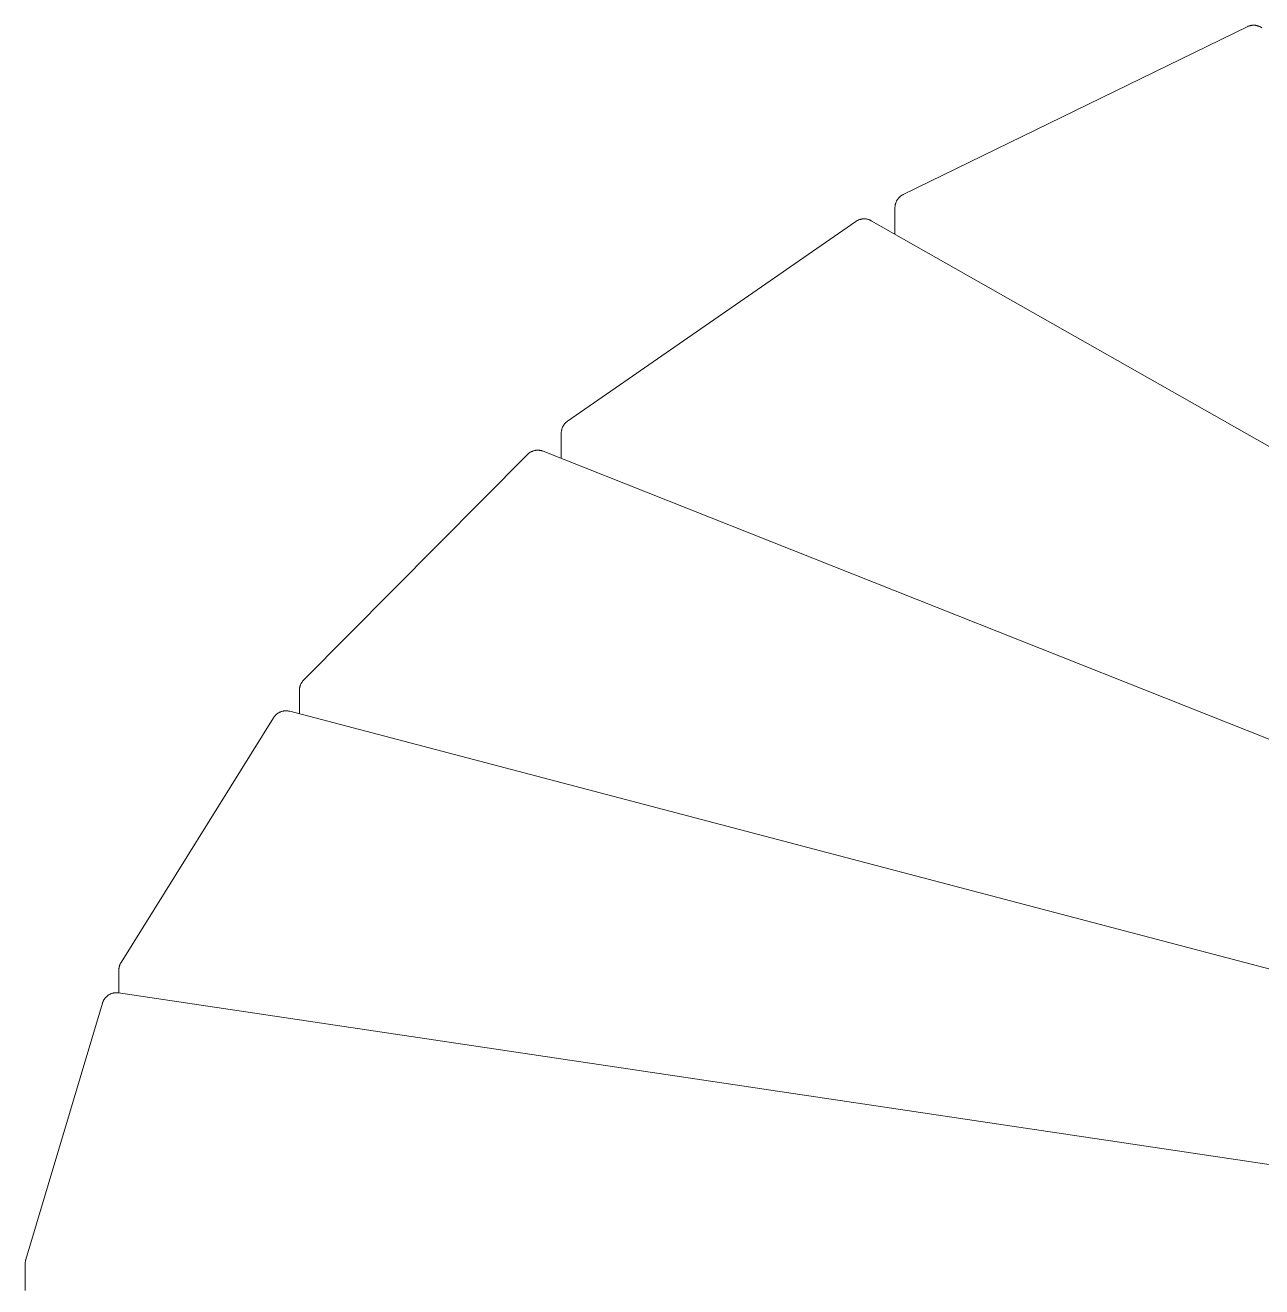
# Model space of a CAD drawing. Header units: millimetres. Extents: x -263 to 4879, y -277 to 2995.
# Drawn here: x 3419.3 to 3723.3, y 2605.7 to 2916 of the extents above; entities that cross this region are included whole.
import ezdxf

# ---------------------------------------------------------------- set-up
doc = ezdxf.new("R2010")
doc.units = ezdxf.units.MM
doc.layers.add('ZANO_R', color=7, linetype='Continuous', lineweight=0)

msp = doc.modelspace()

# ---------------------------------------------------------------- linework, layer by layer
at = {"layer": 'ZANO_R'}
for p, q in [((3635.12, 2874.32), (3719.73, 2915.6)), ((3719.73, 2915.6), (3719.84, 2915.65)), ((3719.84, 2915.65), (3719.95, 2915.7)), ((3719.95, 2915.7), (3720.06, 2915.75)), ((3720.06, 2915.75), (3720.17, 2915.78)), ((3720.17, 2915.78), (3720.29, 2915.82)), ((3720.29, 2915.82), (3720.41, 2915.85)), ((3720.41, 2915.85), (3720.52, 2915.88)), ((3720.52, 2915.88), (3720.64, 2915.9)), ((3720.64, 2915.9), (3720.76, 2915.92)), ((3720.76, 2915.92), (3720.88, 2915.94)), ((3720.88, 2915.94), (3721, 2915.95)), ((3721, 2915.95), (3721.12, 2915.96)), ((3721.12, 2915.96), (3721.25, 2915.96)), ((3721.25, 2915.96), (3721.37, 2915.96)), ((3721.37, 2915.96), (3721.49, 2915.96)), ((3721.49, 2915.96), (3721.61, 2915.95)), ((3721.61, 2915.95), (3721.73, 2915.94)), ((3721.73, 2915.94), (3721.85, 2915.92)), ((3721.85, 2915.92), (3721.97, 2915.9)), ((3721.97, 2915.9), (3722.09, 2915.87)), ((3722.09, 2915.87), (3722.21, 2915.84)), ((3722.21, 2915.84), (3722.32, 2915.81)), ((3722.32, 2915.81), (3722.44, 2915.77)), ((3722.44, 2915.77), (3722.55, 2915.73)), ((3722.55, 2915.73), (3722.66, 2915.69)), ((3722.66, 2915.69), (3722.78, 2915.64)), ((3722.78, 2915.64), (3722.88, 2915.59)), ((3722.88, 2915.59), (3722.99, 2915.53)), ((3722.99, 2915.53), (3723.1, 2915.47)), ((3723.1, 2915.47), (3723.2, 2915.41)), ((3723.2, 2915.41), (3723.3, 2915.34)), ((3633.42, 2872.56), (3633.48, 2872.67)), ((3633.48, 2872.67), (3633.53, 2872.78)), ((3633.53, 2872.78), (3633.59, 2872.89)), ((3633.59, 2872.89), (3633.66, 2873)), ((3633.66, 2873), (3633.73, 2873.1)), ((3633.73, 2873.1), (3633.8, 2873.21)), ((3633.8, 2873.21), (3633.87, 2873.31)), ((3633.87, 2873.31), (3633.95, 2873.4)), ((3633.95, 2873.4), (3634.03, 2873.5)), ((3634.03, 2873.5), (3634.12, 2873.59)), ((3634.12, 2873.59), (3634.21, 2873.68)), ((3634.21, 2873.68), (3634.3, 2873.76)), ((3634.3, 2873.76), (3634.39, 2873.84)), ((3634.39, 2873.84), (3634.49, 2873.92)), ((3634.49, 2873.92), (3634.59, 2874)), ((3634.59, 2874), (3634.69, 2874.07)), ((3634.69, 2874.07), (3634.79, 2874.14)), ((3634.79, 2874.14), (3634.9, 2874.2)), ((3634.9, 2874.2), (3635.01, 2874.26)), ((3635.01, 2874.26), (3635.12, 2874.32)), ((3633.12, 2871.23), (3633.13, 2871.36)), ((3633.12, 2871.11), (3633.12, 2871.23)), ((3633.12, 2864.59), (3633.12, 2871.11)), ((3633.13, 2871.36), (3633.14, 2871.48)), ((3633.14, 2871.48), (3633.15, 2871.61)), ((3633.15, 2871.61), (3633.17, 2871.73)), ((3633.17, 2871.73), (3633.19, 2871.85)), ((3633.19, 2871.85), (3633.22, 2871.97)), ((3633.22, 2871.97), (3633.25, 2872.09)), ((3633.25, 2872.09), (3633.29, 2872.21)), ((3633.29, 2872.21), (3633.33, 2872.33)), ((3633.33, 2872.33), (3633.38, 2872.45)), ((3633.38, 2872.45), (3633.42, 2872.56)), ((3552.6, 2818.58), (3623.5, 2867.72)), ((3623.5, 2867.72), (3623.6, 2867.79)), ((3623.6, 2867.79), (3623.71, 2867.86)), ((3623.71, 2867.86), (3623.81, 2867.92)), ((3623.81, 2867.92), (3623.92, 2867.97)), ((3623.92, 2867.97), (3624.03, 2868.03)), ((3624.03, 2868.03), (3624.14, 2868.08)), ((3624.14, 2868.08), (3624.25, 2868.12)), ((3624.25, 2868.12), (3624.36, 2868.16)), ((3624.36, 2868.16), (3624.48, 2868.2)), ((3624.48, 2868.2), (3624.6, 2868.23)), ((3624.6, 2868.23), (3624.71, 2868.26)), ((3624.71, 2868.26), (3624.83, 2868.29)), ((3624.83, 2868.29), (3624.95, 2868.31)), ((3624.95, 2868.31), (3625.07, 2868.33)), ((3625.07, 2868.33), (3625.19, 2868.34)), ((3625.19, 2868.34), (3625.31, 2868.35)), ((3625.31, 2868.35), (3625.43, 2868.36)), ((3625.43, 2868.36), (3625.56, 2868.36)), ((3625.56, 2868.36), (3625.68, 2868.36)), ((3625.68, 2868.36), (3625.8, 2868.35)), ((3625.8, 2868.35), (3625.92, 2868.34)), ((3625.92, 2868.34), (3626.04, 2868.32)), ((3626.04, 2868.32), (3626.16, 2868.31)), ((3626.16, 2868.31), (3626.28, 2868.28)), ((3626.28, 2868.28), (3626.4, 2868.25)), ((3626.4, 2868.25), (3626.51, 2868.22)), ((3626.51, 2868.22), (3626.63, 2868.19)), ((3626.63, 2868.19), (3626.74, 2868.15)), ((3626.74, 2868.15), (3626.86, 2868.11)), ((3626.86, 2868.11), (3626.97, 2868.06)), ((3626.97, 2868.06), (3627.08, 2868.01)), ((3627.08, 2868.01), (3627.19, 2867.95)), ((3627.19, 2867.95), (3627.29, 2867.9)), ((3627.29, 2867.9), (3924.22, 2699.43)), ((3551.23, 2816.74), (3551.27, 2816.86)), ((3551.27, 2816.86), (3551.32, 2816.97)), ((3551.32, 2816.97), (3551.36, 2817.09)), ((3551.36, 2817.09), (3551.42, 2817.2)), ((3551.42, 2817.2), (3551.47, 2817.31)), ((3551.47, 2817.31), (3551.53, 2817.41)), ((3551.53, 2817.41), (3551.59, 2817.52)), ((3551.59, 2817.52), (3551.66, 2817.62)), ((3551.66, 2817.62), (3551.73, 2817.73)), ((3551.73, 2817.73), (3551.8, 2817.82)), ((3551.8, 2817.82), (3551.88, 2817.92)), ((3551.88, 2817.92), (3551.96, 2818.01)), ((3551.96, 2818.01), (3552.04, 2818.1)), ((3552.04, 2818.1), (3552.13, 2818.19)), ((3552.13, 2818.19), (3552.22, 2818.28)), ((3552.22, 2818.28), (3552.31, 2818.36)), ((3552.31, 2818.36), (3552.4, 2818.44)), ((3552.4, 2818.44), (3552.5, 2818.51)), ((3552.5, 2818.51), (3552.6, 2818.58)), ((3551.06, 2815.65), (3551.07, 2815.77)), ((3551.06, 2809.44), (3551.06, 2815.65)), ((3551.07, 2815.9), (3551.08, 2816.02)), ((3551.07, 2815.77), (3551.07, 2815.9)), ((3551.08, 2816.02), (3551.1, 2816.14)), ((3551.1, 2816.14), (3551.12, 2816.26)), ((3551.12, 2816.26), (3551.14, 2816.38)), ((3551.14, 2816.38), (3551.17, 2816.5)), ((3551.17, 2816.5), (3551.2, 2816.62)), ((3551.2, 2816.62), (3551.23, 2816.74)), ((3542.84, 2810.49), (3542.94, 2810.57)), ((3542.94, 2810.57), (3543.03, 2810.65)), ((3543.03, 2810.65), (3543.13, 2810.73)), ((3543.13, 2810.73), (3543.23, 2810.8)), ((3543.23, 2810.8), (3543.33, 2810.87)), ((3543.33, 2810.87), (3543.43, 2810.94)), ((3543.43, 2810.94), (3543.54, 2811)), ((3543.54, 2811), (3543.65, 2811.06)), ((3543.65, 2811.06), (3543.76, 2811.11)), ((3543.76, 2811.11), (3543.87, 2811.16)), ((3543.87, 2811.16), (3543.99, 2811.21)), ((3543.99, 2811.21), (3544.1, 2811.25)), ((3544.1, 2811.25), (3544.22, 2811.29)), ((3544.22, 2811.29), (3544.34, 2811.33)), ((3544.34, 2811.33), (3544.46, 2811.36)), ((3544.46, 2811.36), (3544.58, 2811.39)), ((3544.58, 2811.39), (3544.7, 2811.41)), ((3544.7, 2811.41), (3544.82, 2811.43)), ((3544.82, 2811.43), (3544.95, 2811.44)), ((3544.95, 2811.44), (3545.07, 2811.45)), ((3545.07, 2811.45), (3545.19, 2811.46)), ((3545.19, 2811.46), (3545.32, 2811.46)), ((3545.32, 2811.46), (3545.44, 2811.45)), ((3545.44, 2811.45), (3545.56, 2811.45)), ((3545.56, 2811.45), (3545.69, 2811.44)), ((3545.69, 2811.44), (3545.81, 2811.42)), ((3545.81, 2811.42), (3545.93, 2811.4)), ((3545.93, 2811.4), (3546.05, 2811.38)), ((3546.05, 2811.38), (3546.17, 2811.35)), ((3546.17, 2811.35), (3546.29, 2811.31)), ((3546.29, 2811.31), (3546.41, 2811.28)), ((3546.41, 2811.28), (3546.51, 2811.24)), ((3546.51, 2811.24), (3546.61, 2811.21)), ((3546.61, 2811.21), (3889.68, 2675.07)), ((3487.71, 2754.9), (3542.76, 2810.4)), ((3542.76, 2810.4), (3542.84, 2810.49)), ((3487.47, 2754.63), (3487.55, 2754.72)), ((3487.55, 2754.72), (3487.63, 2754.81)), ((3487.63, 2754.81), (3487.71, 2754.9)), ((3486.68, 2752.63), (3486.69, 2752.75)), ((3486.68, 2752.51), (3486.68, 2752.63)), ((3486.68, 2752.39), (3486.68, 2752.51)), ((3486.68, 2746.63), (3486.68, 2752.39)), ((3486.69, 2752.75), (3486.71, 2752.87)), ((3486.71, 2752.87), (3486.73, 2752.99)), ((3486.73, 2752.99), (3486.75, 2753.11)), ((3486.75, 2753.11), (3486.78, 2753.23)), ((3486.78, 2753.23), (3486.81, 2753.35)), ((3486.81, 2753.35), (3486.84, 2753.46)), ((3486.84, 2753.46), (3486.88, 2753.58)), ((3486.88, 2753.58), (3486.92, 2753.69)), ((3486.92, 2753.69), (3486.97, 2753.8)), ((3486.97, 2753.8), (3487.02, 2753.91)), ((3487.02, 2753.91), (3487.07, 2754.02)), ((3487.07, 2754.02), (3487.13, 2754.13)), ((3487.13, 2754.13), (3487.19, 2754.23)), ((3487.19, 2754.23), (3487.25, 2754.34)), ((3487.25, 2754.34), (3487.32, 2754.44)), ((3487.32, 2754.44), (3487.39, 2754.53)), ((3487.39, 2754.53), (3487.47, 2754.63)), ((3442.83, 2685.52), (3480.35, 2745.69)), ((3480.35, 2745.69), (3480.42, 2745.8)), ((3480.42, 2745.8), (3480.49, 2745.9)), ((3480.49, 2745.9), (3480.56, 2746)), ((3480.56, 2746), (3480.64, 2746.1)), ((3480.64, 2746.1), (3480.72, 2746.19)), ((3480.72, 2746.19), (3480.81, 2746.28)), ((3480.81, 2746.28), (3480.9, 2746.37)), ((3480.9, 2746.37), (3480.99, 2746.45)), ((3480.99, 2746.45), (3481.08, 2746.54)), ((3481.08, 2746.54), (3481.18, 2746.61)), ((3481.18, 2746.61), (3481.28, 2746.69)), ((3481.28, 2746.69), (3481.38, 2746.76)), ((3481.38, 2746.76), (3481.48, 2746.83)), ((3481.48, 2746.83), (3481.59, 2746.89)), ((3481.59, 2746.89), (3481.7, 2746.95)), ((3481.7, 2746.95), (3481.81, 2747.01)), ((3481.81, 2747.01), (3481.92, 2747.06)), ((3481.92, 2747.06), (3482.03, 2747.11)), ((3482.03, 2747.11), (3482.15, 2747.16)), ((3482.15, 2747.16), (3482.27, 2747.2)), ((3482.27, 2747.2), (3482.38, 2747.23)), ((3482.38, 2747.23), (3482.5, 2747.27)), ((3482.5, 2747.27), (3482.62, 2747.29)), ((3482.62, 2747.29), (3482.75, 2747.32)), ((3482.75, 2747.32), (3482.87, 2747.34)), ((3482.87, 2747.34), (3482.99, 2747.35)), ((3482.99, 2747.35), (3483.12, 2747.37)), ((3483.12, 2747.37), (3483.24, 2747.37)), ((3483.24, 2747.37), (3483.36, 2747.38)), ((3483.36, 2747.38), (3483.49, 2747.37)), ((3483.49, 2747.37), (3483.61, 2747.37)), ((3483.61, 2747.37), (3483.74, 2747.36)), ((3483.74, 2747.36), (3483.86, 2747.34)), ((3483.86, 2747.34), (3483.98, 2747.32)), ((3483.98, 2747.32), (3484.1, 2747.3)), ((3484.1, 2747.3), (3484.2, 2747.28)), ((3484.2, 2747.28), (3484.29, 2747.26)), ((3484.29, 2747.26), (3863.1, 2647.59)), ((3442.29, 2683.63), (3442.3, 2683.75)), ((3442.29, 2678.01), (3442.29, 2683.63)), ((3442.3, 2683.88), (3442.31, 2684)), ((3442.3, 2683.75), (3442.3, 2683.88)), ((3442.31, 2684), (3442.33, 2684.12)), ((3442.33, 2684.12), (3442.35, 2684.25)), ((3442.35, 2684.25), (3442.37, 2684.37)), ((3442.37, 2684.37), (3442.4, 2684.49)), ((3442.4, 2684.49), (3442.43, 2684.61)), ((3442.43, 2684.61), (3442.47, 2684.73)), ((3442.47, 2684.73), (3442.51, 2684.85)), ((3442.51, 2684.85), (3442.55, 2684.96)), ((3442.55, 2684.96), (3442.6, 2685.08)), ((3442.6, 2685.08), (3442.65, 2685.19)), ((3442.65, 2685.19), (3442.71, 2685.3)), ((3442.71, 2685.3), (3442.77, 2685.41)), ((3442.77, 2685.41), (3442.83, 2685.52)), ((3439.31, 2677.15), (3439.4, 2677.23)), ((3439.4, 2677.23), (3439.5, 2677.31)), ((3439.5, 2677.31), (3439.59, 2677.38)), ((3439.59, 2677.38), (3439.7, 2677.45)), ((3439.7, 2677.45), (3439.8, 2677.52)), ((3439.8, 2677.52), (3439.9, 2677.58)), ((3439.9, 2677.58), (3440.01, 2677.64)), ((3440.01, 2677.64), (3440.12, 2677.7)), ((3440.12, 2677.7), (3440.23, 2677.75)), ((3440.23, 2677.75), (3440.35, 2677.8)), ((3440.35, 2677.8), (3440.46, 2677.84)), ((3440.46, 2677.84), (3440.58, 2677.88)), ((3440.58, 2677.88), (3440.7, 2677.92)), ((3440.7, 2677.92), (3440.81, 2677.95)), ((3440.81, 2677.95), (3440.93, 2677.98)), ((3440.93, 2677.98), (3441.06, 2678)), ((3441.06, 2678), (3441.18, 2678.02)), ((3441.18, 2678.02), (3441.3, 2678.04)), ((3441.3, 2678.04), (3441.42, 2678.05)), ((3441.42, 2678.05), (3441.54, 2678.06)), ((3441.54, 2678.06), (3441.67, 2678.06)), ((3441.67, 2678.06), (3441.79, 2678.06)), ((3441.79, 2678.06), (3441.91, 2678.05)), ((3441.91, 2678.05), (3442.04, 2678.04)), ((3442.04, 2678.04), (3442.12, 2678.03)), ((3442.12, 2678.03), (3442.21, 2678.02)), ((3442.21, 2678.02), (3845.24, 2617.84)), ((3419.42, 2612.49), (3438.26, 2675.51)), ((3438.26, 2675.51), (3438.3, 2675.63)), ((3438.3, 2675.63), (3438.34, 2675.75)), ((3438.34, 2675.75), (3438.39, 2675.86)), ((3438.39, 2675.86), (3438.44, 2675.97)), ((3438.44, 2675.97), (3438.49, 2676.08)), ((3438.49, 2676.08), (3438.55, 2676.19)), ((3438.55, 2676.19), (3438.61, 2676.3)), ((3438.61, 2676.3), (3438.67, 2676.41)), ((3438.67, 2676.41), (3438.74, 2676.51)), ((3438.74, 2676.51), (3438.81, 2676.61)), ((3438.81, 2676.61), (3438.89, 2676.71)), ((3438.89, 2676.71), (3438.96, 2676.8)), ((3438.96, 2676.8), (3439.04, 2676.89)), ((3439.04, 2676.89), (3439.13, 2676.98)), ((3439.13, 2676.98), (3439.22, 2677.07)), ((3439.22, 2677.07), (3439.31, 2677.15)), ((3419.3, 2611.93), (3419.31, 2612.04)), ((3419.31, 2612.04), (3419.33, 2612.15)), ((3419.33, 2612.15), (3419.36, 2612.27)), ((3419.36, 2612.27), (3419.39, 2612.38)), ((3419.39, 2612.38), (3419.42, 2612.49)), ((3419.27, 2611.58), (3419.28, 2611.7)), ((3419.27, 2611.47), (3419.27, 2611.58)), ((3419.27, 2604.86), (3419.27, 2611.47)), ((3419.28, 2611.81), (3419.3, 2611.93)), ((3419.28, 2611.7), (3419.28, 2611.81))]:
    msp.add_line(p, q, dxfattribs=at)

doc.saveas('drawing.dxf')
